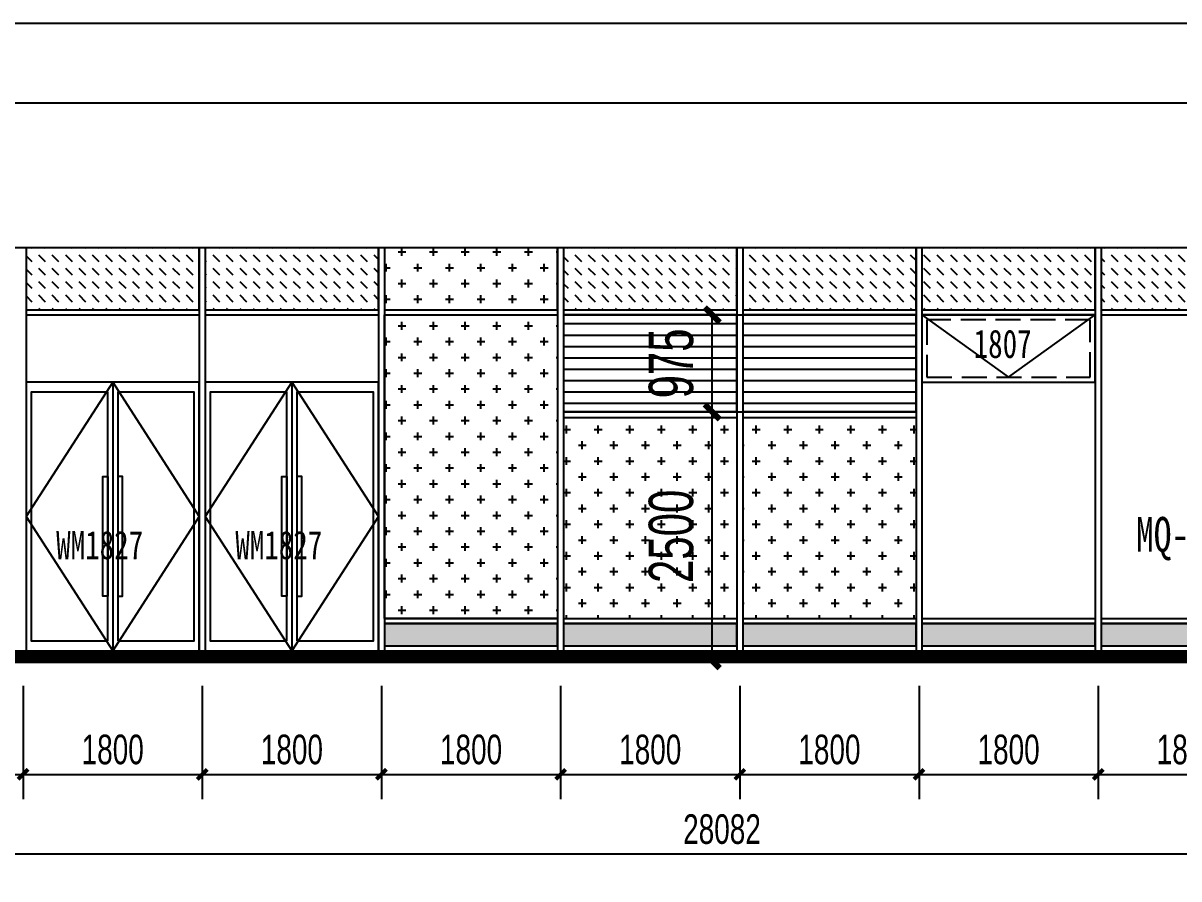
# Model space of a CAD drawing. Extents: x -483182 to 812890, y -390528 to -214858.
# Drawn here: x -196859 to -185248, y -327790 to -319192 of the extents above; entities that cross this region are included whole.
import ezdxf

# ---------------------------------------------------------------- set-up
doc = ezdxf.new("R2010")
doc.units = 0
doc.header["$LTSCALE"] = 1000
doc.header["$MEASUREMENT"] = 0
doc.linetypes.add('DASH', pattern=[0.35, 0.25, -0.1])
for name, color, linetype in [('01-标注_尺寸', 124, 'Continuous'), ('01-标注_符号', 200, 'Continuous'), ('05-填充_156', 156, 'Continuous'), ('05-填充_168', 168, 'Continuous'), ('05-填充_18', 18, 'Continuous'), ('A-0-图名图例', 2, 'Continuous'), ('A-C_窗', 140, 'Continuous'), ('A-C_门', 150, 'Continuous'), ('E-立面轮廓', 241, 'Continuous'), ('外墙百叶', 162, 'Continuous')]:
    doc.layers.add(name, color=color, linetype=linetype)
doc.layers.add('04-不打印_辅助线', color=165, linetype='Continuous', plot=False)
doc.styles.add('_TCH_AXIS', font='STXIHEI_0.TTF', dxfattribs={"width": 0.75})
doc.styles.add('_TCH_DIM_T3', font='ros.shx', dxfattribs={"width": 0.705882, "bigfont": 'jd.shx'})
doc.styles.get("Standard").update_dxf_attribs({"font": 'STXIHEI_0.TTF', "width": 0.75})
doc.dimstyles.new('_TCH_ARCH&&100', dxfattribs={"dimtxt": 297.5, "dimasz": 100, "dimexe": 250, "dimexo": 300, "dimgap": 100, "dimtad": 1, "dimdec": 0, "dimzin": 0, "dimdsep": 46, "dimtxsty": '_TCH_DIM_T3', "dimblk": 'ARCHTICK', "dimcen": 0.09, "dimclrt": 7, "dimazin": 2, "dimtfac": 1, "dimtdec": 0, "dimtix": 1, "dimtmove": 2, "dimatfit": 3, "dimfxl": 0, "dimtolj": 1, "dimtzin": 0, "dimarcsym": 0})
doc.dimstyles.new('_TCH_ARCH&&150', dxfattribs={"dimtxt": 446.25, "dimasz": 150, "dimexe": 375, "dimexo": 450, "dimgap": 189.375, "dimtad": 1, "dimdec": 0, "dimzin": 0, "dimdsep": 46, "dimtxsty": '_TCH_DIM_T3', "dimblk": 'ARCHTICK', "dimcen": 0.09, "dimclrt": 7, "dimazin": 2, "dimtfac": 1, "dimtdec": 0, "dimtix": 1, "dimtmove": 2, "dimatfit": 3, "dimfxl": 0, "dimtolj": 1, "dimtzin": 0, "dimarcsym": 0})
pattern_1 = [(0, (0, 0), (0, 114.3), [])]

# ---------------------------------------------------------------- blocks, each defined once
blk = doc.blocks.new('wm1827')
for points in [[(-1735, 0), (5, 0), (5, 2700), (-1735, 2700)], [(-915, 100), (-915, 2600), (-1685, 2600), (-1685, 100)], [(-815, 100), (-45, 100), (-45, 2600), (-815, 2600)], [(-915, 550), (-965, 550), (-965, 1750), (-915, 1750)], [(-815, 550), (-765, 550), (-765, 1750), (-815, 1750)]]:
    blk.add_lwpolyline(points, close=True)
for points in [[(-865, 2700), (-1735, 1350), (-865, 0)], [(-865, 2700), (-865, 0)], [(-865, 2700), (5, 1350), (-865, 0)]]:
    blk.add_lwpolyline(points)
at = {"layer": '04-不打印_辅助线', "style": '_TCH_AXIS', "width": 0.75}
blk.add_text('WM1827', height=285.4, dxfattribs=at).set_placement((-1433, 920))
blk = doc.blocks.new('*U464')
at = {"layer": '05-填充_156'}
h = blk.add_hatch(dxfattribs=at)
h.set_pattern_fill('DASH', color=256, scale=100, angle=315)
h.set_pattern_definition([(315, (17475, 318054.43), (134.703842, -3e-14), [95.25, -95.25])])
h.paths.add_polyline_path([(0, 50), (1740, 50), (1740, 675), (0, 675)])
blk.add_lwpolyline([(0, 50), (1740, 50), (1740, 675), (0, 675)], close=True)
for points in [[(0, 50), (1740, 50)], [(0, 0), (1740, 0)]]:
    blk.add_lwpolyline(points)
blk = doc.blocks.new('*U540')
at = {"layer": 'A-C_窗'}
blk.add_blockref('*U464', (-870, -312.5), dxfattribs=at)
blk = doc.blocks.new('*U541')
at = {"layer": 'A-C_窗', "color": 0, "linetype": 'ByBlock', "lineweight": -2, "transparency": 16777216}
for p in [(0, 0), (1800, 0), (3600, 0), (5400, 0)]:
    blk.add_blockref('*U540', p, dxfattribs=at)
blk = doc.blocks.new('kdytu')
at = {"layer": '05-填充_168'}
h = blk.add_hatch(color=256, dxfattribs=at)
h.dxf.hatch_style = 1
h.paths.add_polyline_path([(0, 50), (1740, 50), (1740, 275), (0, 275)])
for points in [[(0, 325), (1740, 325)], [(0, 275), (1740, 275)], [(0, 50), (1740, 50)], [(0, 0), (1740, 0)]]:
    blk.add_lwpolyline(points)
blk.add_lwpolyline([(0, 50), (1740, 50), (1740, 275), (0, 275)], close=True)
blk = doc.blocks.new('*U538')
at = {"layer": 'A-C_窗'}
blk.add_blockref('kdytu', (-870, -162.5), dxfattribs=at)
blk = doc.blocks.new('*U539')
at = {"layer": 'A-C_窗', "color": 0, "linetype": 'ByBlock', "lineweight": -2, "transparency": 16777216}
for p in [(0, 0), (1800, 0), (3600, 0), (5400, 0), (7200, 0)]:
    blk.add_blockref('*U538', p, dxfattribs=at)
blk = doc.blocks.new('kjhmgh3')
at = {"layer": '05-填充_156'}
h = blk.add_hatch(dxfattribs=at)
h.set_pattern_fill('CROSS', color=136, scale=100)
h.set_pattern_definition([(0, (-173090.23, 321129.43), (158.75, 158.75), [79.375, -238.125]), (90, (-173050.54, 321089.74), (-158.75, 158.75), [79.375, -238.125])])
h.paths.add_polyline_path([(0, 3100), (1740, 3100), (1740, 3725), (0, 3725)])
h = blk.add_hatch(dxfattribs=at)
h.set_pattern_fill('CROSS', color=136, scale=100)
h.set_pattern_definition([(0, (-173090.23, 320704.43), (158.75, 158.75), [79.375, -238.125]), (90, (-173050.54, 320664.74), (-158.75, 158.75), [79.375, -238.125])])
h.paths.add_polyline_path([(0, 3050), (1740, 3050), (1740, 0), (0, 0)])
for points in [[(0, 3100), (1740, 3100), (1740, 3725), (0, 3725)], [(0, 3050), (1740, 3050), (1740, 0), (0, 0)]]:
    blk.add_lwpolyline(points, close=True)
for points in [[(0, 3100), (1740, 3100)], [(0, 3050), (1740, 3050)]]:
    blk.add_lwpolyline(points)
blk = doc.blocks.new('*U542')
at = {"layer": 'A-C_窗'}
blk.add_blockref('*U464', (-870, -312.5), dxfattribs=at)
blk = doc.blocks.new('*U543')
at = {"layer": 'A-C_窗', "color": 0, "linetype": 'ByBlock', "lineweight": -2, "transparency": 16777216}
for p in [(0, 0), (1800, 0)]:
    blk.add_blockref('*U542', p, dxfattribs=at)
blk = doc.blocks.new('A$C2E0A5E3B')
blk.add_lwpolyline([(-5, 0), (1735, 0), (1735, 675), (-5, 675)], close=True)
for points in [[(-5, 675), (865, 50)], [(865, 50), (1735, 675)]]:
    blk.add_lwpolyline(points)
at = {"linetype": 'DASH'}
blk.add_lwpolyline([(45, 50), (1685, 50), (1685, 625), (45, 625)], close=True, dxfattribs=at)
at = {"layer": '04-不打印_辅助线', "width": 0.75}
blk.add_text('1807', height=285.4, dxfattribs=at).set_placement((514, 242))
blk = doc.blocks.new('*U534')
at = {"layer": 'A-C_窗'}
blk.add_blockref('A$C2E0A5E3B', (-865, -337.5), dxfattribs=at)
blk = doc.blocks.new('*U535')
at = {"layer": 'A-C_窗', "color": 0, "linetype": 'ByBlock', "lineweight": -2, "transparency": 16777216}
blk.add_blockref('*U534', (0, 0), dxfattribs=at)
blk = doc.blocks.new('_ArchTick')
at = {"color": 0, "linetype": 'ByBlock', "const_width": 0.4}
blk.add_lwpolyline([(-0.5, -0.5), (0.5, 0.5)], dxfattribs=at)
blk = doc.blocks.new('*D1227')
at = {"layer": '01-标注_尺寸', "color": 0, "lineweight": -2, "transparency": 16777216}
for p, q in [((-186059, -325850), (-186059, -326990)), ((-184259, -325850), (-184259, -326990)), ((-186059, -326740), (-184259, -326740))]:
    blk.add_line(p, q, dxfattribs=at)
at = {"layer": 'Defpoints', "color": 0, "transparency": 16777216}
for p in [(-186059, -325550), (-184259, -325550), (-184259, -326740)]:
    blk.add_point(p, dxfattribs=at)
at = {"layer": '01-标注_尺寸', "color": 0, "lineweight": -2, "transparency": 16777216, "xscale": 100, "yscale": 100, "zscale": 100, "rotation": 180}
blk.add_blockref('_ArchTick', (-186059, -326740), dxfattribs=at)
at = {"layer": '01-标注_尺寸', "color": 0, "lineweight": -2, "transparency": 16777216, "xscale": 100, "yscale": 100, "zscale": 100}
blk.add_blockref('_ArchTick', (-184259, -326740), dxfattribs=at)
at = {"layer": '01-标注_尺寸', "color": 7, "transparency": 16777216, "insert": (-185159, -326492), "char_height": 297.5, "attachment_point": 5, "style": '_TCH_DIM_T3'}
blk.add_mtext('\\A1;1800', dxfattribs=at)
blk = doc.blocks.new('*D1228')
at = {"layer": '01-标注_尺寸', "color": 0, "lineweight": -2, "transparency": 16777216}
for p, q in [((-187859, -325850), (-187859, -326990)), ((-186059, -325850), (-186059, -326990)), ((-187859, -326740), (-186059, -326740))]:
    blk.add_line(p, q, dxfattribs=at)
at = {"layer": 'Defpoints', "color": 0, "transparency": 16777216}
for p in [(-187859, -325550), (-186059, -325550), (-186059, -326740)]:
    blk.add_point(p, dxfattribs=at)
at = {"layer": '01-标注_尺寸', "color": 0, "lineweight": -2, "transparency": 16777216, "xscale": 100, "yscale": 100, "zscale": 100, "rotation": 180}
blk.add_blockref('_ArchTick', (-187859, -326740), dxfattribs=at)
at = {"layer": '01-标注_尺寸', "color": 0, "lineweight": -2, "transparency": 16777216, "xscale": 100, "yscale": 100, "zscale": 100}
blk.add_blockref('_ArchTick', (-186059, -326740), dxfattribs=at)
at = {"layer": '01-标注_尺寸', "color": 7, "transparency": 16777216, "insert": (-186959, -326492), "char_height": 297.5, "attachment_point": 5, "style": '_TCH_DIM_T3'}
blk.add_mtext('\\A1;1800', dxfattribs=at)
blk = doc.blocks.new('*D1229')
at = {"layer": '01-标注_尺寸', "color": 0, "lineweight": -2, "transparency": 16777216}
for p, q in [((-189659, -325850), (-189659, -326990)), ((-187859, -325850), (-187859, -326990)), ((-189659, -326740), (-187859, -326740))]:
    blk.add_line(p, q, dxfattribs=at)
at = {"layer": 'Defpoints', "color": 0, "transparency": 16777216}
for p in [(-189659, -325550), (-187859, -325550), (-187859, -326740)]:
    blk.add_point(p, dxfattribs=at)
at = {"layer": '01-标注_尺寸', "color": 0, "lineweight": -2, "transparency": 16777216, "xscale": 100, "yscale": 100, "zscale": 100, "rotation": 180}
blk.add_blockref('_ArchTick', (-189659, -326740), dxfattribs=at)
at = {"layer": '01-标注_尺寸', "color": 0, "lineweight": -2, "transparency": 16777216, "xscale": 100, "yscale": 100, "zscale": 100}
blk.add_blockref('_ArchTick', (-187859, -326740), dxfattribs=at)
at = {"layer": '01-标注_尺寸', "color": 7, "transparency": 16777216, "insert": (-188759, -326492), "char_height": 297.5, "attachment_point": 5, "style": '_TCH_DIM_T3'}
blk.add_mtext('\\A1;1800', dxfattribs=at)
blk = doc.blocks.new('*D1230')
at = {"layer": '01-标注_尺寸', "color": 0, "lineweight": -2, "transparency": 16777216}
for p, q in [((-191459, -325850), (-191459, -326990)), ((-189659, -325850), (-189659, -326990)), ((-191459, -326740), (-189659, -326740))]:
    blk.add_line(p, q, dxfattribs=at)
at = {"layer": 'Defpoints', "color": 0, "transparency": 16777216}
for p in [(-191459, -325550), (-189659, -325550), (-189659, -326740)]:
    blk.add_point(p, dxfattribs=at)
at = {"layer": '01-标注_尺寸', "color": 0, "lineweight": -2, "transparency": 16777216, "xscale": 100, "yscale": 100, "zscale": 100, "rotation": 180}
blk.add_blockref('_ArchTick', (-191459, -326740), dxfattribs=at)
at = {"layer": '01-标注_尺寸', "color": 0, "lineweight": -2, "transparency": 16777216, "xscale": 100, "yscale": 100, "zscale": 100}
blk.add_blockref('_ArchTick', (-189659, -326740), dxfattribs=at)
at = {"layer": '01-标注_尺寸', "color": 7, "transparency": 16777216, "insert": (-190559, -326492), "char_height": 297.5, "attachment_point": 5, "style": '_TCH_DIM_T3'}
blk.add_mtext('\\A1;1800', dxfattribs=at)
blk = doc.blocks.new('*D1231')
at = {"layer": '01-标注_尺寸', "color": 0, "lineweight": -2, "transparency": 16777216}
for p, q in [((-193259, -325850), (-193259, -326990)), ((-191459, -325850), (-191459, -326990)), ((-193259, -326740), (-191459, -326740))]:
    blk.add_line(p, q, dxfattribs=at)
at = {"layer": 'Defpoints', "color": 0, "transparency": 16777216}
for p in [(-193259, -325550), (-191459, -325550), (-191459, -326740)]:
    blk.add_point(p, dxfattribs=at)
at = {"layer": '01-标注_尺寸', "color": 0, "lineweight": -2, "transparency": 16777216, "xscale": 100, "yscale": 100, "zscale": 100, "rotation": 180}
blk.add_blockref('_ArchTick', (-193259, -326740), dxfattribs=at)
at = {"layer": '01-标注_尺寸', "color": 0, "lineweight": -2, "transparency": 16777216, "xscale": 100, "yscale": 100, "zscale": 100}
blk.add_blockref('_ArchTick', (-191459, -326740), dxfattribs=at)
at = {"layer": '01-标注_尺寸', "color": 7, "transparency": 16777216, "insert": (-192359, -326492), "char_height": 297.5, "attachment_point": 5, "style": '_TCH_DIM_T3'}
blk.add_mtext('\\A1;1800', dxfattribs=at)
blk = doc.blocks.new('*D1232')
at = {"layer": '01-标注_尺寸', "color": 0, "lineweight": -2, "transparency": 16777216}
for p, q in [((-195059, -325850), (-195059, -326990)), ((-193259, -325850), (-193259, -326990)), ((-195059, -326740), (-193259, -326740))]:
    blk.add_line(p, q, dxfattribs=at)
at = {"layer": 'Defpoints', "color": 0, "transparency": 16777216}
for p in [(-195059, -325550), (-193259, -325550), (-193259, -326740)]:
    blk.add_point(p, dxfattribs=at)
at = {"layer": '01-标注_尺寸', "color": 0, "lineweight": -2, "transparency": 16777216, "xscale": 100, "yscale": 100, "zscale": 100, "rotation": 180}
blk.add_blockref('_ArchTick', (-195059, -326740), dxfattribs=at)
at = {"layer": '01-标注_尺寸', "color": 0, "lineweight": -2, "transparency": 16777216, "xscale": 100, "yscale": 100, "zscale": 100}
blk.add_blockref('_ArchTick', (-193259, -326740), dxfattribs=at)
at = {"layer": '01-标注_尺寸', "color": 7, "transparency": 16777216, "insert": (-194159, -326492), "char_height": 297.5, "attachment_point": 5, "style": '_TCH_DIM_T3'}
blk.add_mtext('\\A1;1800', dxfattribs=at)
blk = doc.blocks.new('*D1233')
at = {"layer": '01-标注_尺寸', "color": 0, "lineweight": -2, "transparency": 16777216}
for p, q in [((-196859, -325850), (-196859, -326990)), ((-195059, -325850), (-195059, -326990)), ((-196859, -326740), (-195059, -326740))]:
    blk.add_line(p, q, dxfattribs=at)
at = {"layer": 'Defpoints', "color": 0, "transparency": 16777216}
for p in [(-196859, -325550), (-195059, -325550), (-195059, -326740)]:
    blk.add_point(p, dxfattribs=at)
at = {"layer": '01-标注_尺寸', "color": 0, "lineweight": -2, "transparency": 16777216, "xscale": 100, "yscale": 100, "zscale": 100, "rotation": 180}
blk.add_blockref('_ArchTick', (-196859, -326740), dxfattribs=at)
at = {"layer": '01-标注_尺寸', "color": 0, "lineweight": -2, "transparency": 16777216, "xscale": 100, "yscale": 100, "zscale": 100}
blk.add_blockref('_ArchTick', (-195059, -326740), dxfattribs=at)
at = {"layer": '01-标注_尺寸', "color": 7, "transparency": 16777216, "insert": (-195959, -326492), "char_height": 297.5, "attachment_point": 5, "style": '_TCH_DIM_T3'}
blk.add_mtext('\\A1;1800', dxfattribs=at)
blk = doc.blocks.new('*D1234')
at = {"layer": '01-标注_尺寸', "color": 0, "lineweight": -2, "transparency": 16777216}
for p, q in [((-198659, -325850), (-198659, -326990)), ((-196859, -325850), (-196859, -326990)), ((-198659, -326740), (-196859, -326740))]:
    blk.add_line(p, q, dxfattribs=at)
at = {"layer": 'Defpoints', "color": 0, "transparency": 16777216}
for p in [(-198659, -325550), (-196859, -325550), (-196859, -326740)]:
    blk.add_point(p, dxfattribs=at)
at = {"layer": '01-标注_尺寸', "color": 0, "lineweight": -2, "transparency": 16777216, "xscale": 100, "yscale": 100, "zscale": 100, "rotation": 180}
blk.add_blockref('_ArchTick', (-198659, -326740), dxfattribs=at)
at = {"layer": '01-标注_尺寸', "color": 0, "lineweight": -2, "transparency": 16777216, "xscale": 100, "yscale": 100, "zscale": 100}
blk.add_blockref('_ArchTick', (-196859, -326740), dxfattribs=at)
at = {"layer": '01-标注_尺寸', "color": 7, "transparency": 16777216, "insert": (-197759, -326492), "char_height": 297.5, "attachment_point": 5, "style": '_TCH_DIM_T3'}
blk.add_mtext('\\A1;1800', dxfattribs=at)
blk = doc.blocks.new('*D1238')
at = {"layer": '01-标注_尺寸', "color": 0, "lineweight": -2, "transparency": 16777216}
for p, q in [((-203879, -326650), (-203879, -327790)), ((-175797, -326650), (-175797, -327790)), ((-203879, -327540), (-175797, -327540))]:
    blk.add_line(p, q, dxfattribs=at)
at = {"layer": 'Defpoints', "color": 0, "transparency": 16777216}
for p in [(-203879, -326350), (-175797, -326350), (-175797, -327540)]:
    blk.add_point(p, dxfattribs=at)
at = {"layer": '01-标注_尺寸', "color": 0, "lineweight": -2, "transparency": 16777216, "xscale": 100, "yscale": 100, "zscale": 100, "rotation": 180}
blk.add_blockref('_ArchTick', (-203879, -327540), dxfattribs=at)
at = {"layer": '01-标注_尺寸', "color": 0, "lineweight": -2, "transparency": 16777216, "xscale": 100, "yscale": 100, "zscale": 100}
blk.add_blockref('_ArchTick', (-175797, -327540), dxfattribs=at)
at = {"layer": '01-标注_尺寸', "color": 7, "transparency": 16777216, "insert": (-189838, -327292), "char_height": 297.5, "attachment_point": 5, "style": '_TCH_DIM_T3'}
blk.add_mtext('\\A1;28082', dxfattribs=at)
blk = doc.blocks.new('*D2232')
at = {"layer": '01-标注_尺寸', "color": 0, "lineweight": -2, "transparency": 16777216}
for p, q in [((-190109, -322124), (-189561, -322124)), ((-189936, -323099), (-189936, -322124)), ((-190109, -323099), (-189561, -323099))]:
    blk.add_line(p, q, dxfattribs=at)
at = {"layer": 'Defpoints', "color": 0, "transparency": 16777216}
for p in [(-190559, -322124), (-189936, -322124), (-190559, -323099)]:
    blk.add_point(p, dxfattribs=at)
at = {"layer": '01-标注_尺寸', "color": 0, "lineweight": -2, "transparency": 16777216, "xscale": 150, "yscale": 150, "zscale": 150}
for p, rotation in [((-189936, -322124), 90), ((-189936, -323099), 270)]:
    blk.add_blockref('_ArchTick', p, dxfattribs=dict(at, rotation=rotation))
at = {"layer": '01-标注_尺寸', "color": 7, "transparency": 16777216, "insert": (-190348, -322611), "char_height": 446.2, "attachment_point": 5, "rotation": 90, "style": '_TCH_DIM_T3'}
blk.add_mtext('\\A1;975', dxfattribs=at)
blk = doc.blocks.new('*D2233')
at = {"layer": '01-标注_尺寸', "color": 0, "lineweight": -2, "transparency": 16777216}
for p, q in [((-190109, -323099), (-189561, -323099)), ((-189936, -325599), (-189936, -323099)), ((-190109, -325599), (-189561, -325599))]:
    blk.add_line(p, q, dxfattribs=at)
at = {"layer": 'Defpoints', "color": 0, "transparency": 16777216}
for p in [(-190559, -323099), (-189936, -323099), (-190559, -325599)]:
    blk.add_point(p, dxfattribs=at)
at = {"layer": '01-标注_尺寸', "color": 0, "lineweight": -2, "transparency": 16777216, "xscale": 150, "yscale": 150, "zscale": 150}
for p, rotation in [((-189936, -323099), 90), ((-189936, -325599), 270)]:
    blk.add_blockref('_ArchTick', p, dxfattribs=dict(at, rotation=rotation))
at = {"layer": '01-标注_尺寸', "color": 7, "transparency": 16777216, "insert": (-190348, -324349), "char_height": 446.2, "attachment_point": 5, "rotation": 90, "style": '_TCH_DIM_T3'}
blk.add_mtext('\\A1;2500', dxfattribs=at)

msp = doc.modelspace()

# ---------------------------------------------------------------- hatches: boundary and pattern name
at = {"layer": '05-填充_156'}
h = msp.add_hatch(dxfattribs=at)
h.set_pattern_fill('CROSS', color=136, scale=100)
h.set_pattern_definition([(0, (-360349.79, -3869.5), (158.75, 158.75), [79.375, -238.125]), (90, (-360310.1, -3909.19), (-158.75, 158.75), [79.375, -238.125])])
h.paths.add_polyline_path([(-189629, -325173.9), (-187889, -325173.9), (-187889, -323158.9), (-189629, -323158.9)])
h.paths.add_polyline_path([(-191429, -323158.9), (-189689, -323158.9), (-189689, -325173.9), (-191429, -325173.9)])
at = {"layer": '外墙百叶'}
h = msp.add_hatch(dxfattribs=at)
h.set_pattern_fill('LINE', color=256, scale=120)
h.set_pattern_definition(pattern_1)
h.paths.add_polyline_path([(-191429, -323098.9), (-189689, -323098.9), (-189689, -322123.9), (-191429, -322123.9)])
h = msp.add_hatch(dxfattribs=at)
h.set_pattern_fill('LINE', color=256, scale=120)
h.set_pattern_definition(pattern_1)
h.paths.add_polyline_path([(-189629, -323098.9), (-187889, -323098.9), (-187889, -322123.9), (-189629, -322123.9)])

# ---------------------------------------------------------------- linework, layer by layer
for points in [[(-191429, -323098.9), (-189689, -323098.9), (-189689, -322123.9), (-191429, -322123.9)], [(-191429, -323098.9), (-189689, -323098.9), (-189689, -322123.9), (-191429, -322123.9)], [(-189629, -323098.9), (-187889, -323098.9), (-187889, -322123.9), (-189629, -322123.9)], [(-189629, -323098.9), (-187889, -323098.9), (-187889, -322123.9), (-189629, -322123.9)]]:
    msp.add_lwpolyline(points, close=True)
at = {"layer": '05-填充_18', "const_width": 100}
msp.add_lwpolyline([(-203878.3, -325548.9), (-175796.8, -325548.9)], dxfattribs=at)
at = {"layer": 'A-0-图名图例'}
for p, q in [((-207380, -319191.9), (-160280, -319191.9)), ((-207380, -319991.9), (-160280, -319991.9))]:
    msp.add_line(p, q, dxfattribs=at)
at = {"layer": 'A-C_窗'}
for p, q in [((-196829, -321448.9), (-196829, -325498.9)), ((-195089, -321449.3), (-195089, -325498.9)), ((-195029, -321448.9), (-195029, -325498.9)), ((-193289, -321449.3), (-193289, -325498.9)), ((-193229, -321448.9), (-193229, -325498.9)), ((-191489, -321449.3), (-191489, -325498.9)), ((-191429, -321448.9), (-191429, -325498.9)), ((-189689, -321449.3), (-189689, -325498.9)), ((-189629, -321448.9), (-189629, -325498.9)), ((-187889, -321449.3), (-187889, -325498.9)), ((-187829, -321448.9), (-187829, -325498.9)), ((-186089, -321449.3), (-186089, -325498.9)), ((-186029, -321448.9), (-186029, -325498.9)), ((-189689, -323098.9), (-191429, -323098.9)), ((-187889, -323098.9), (-189629, -323098.9)), ((-189689, -323158.9), (-191429, -323158.9)), ((-187889, -323158.9), (-189629, -323158.9)), ((-203878.3, -325498.9), (-175796.8, -325498.9))]:
    msp.add_line(p, q, dxfattribs=at)
msp.add_lwpolyline([(-203878.5, -325598.9), (-175796.8, -325598.9), (-175796.8, -321448.9), (-203878.5, -321448.9)], close=True, dxfattribs=at)
at = {"layer": 'E-立面轮廓', "const_width": 50}
msp.add_lwpolyline([(-204778.3, -325598.9), (-174896.6, -325598.9)], dxfattribs=at)

# ---------------------------------------------------------------- block references
at = {"layer": 'A-C_窗'}
for name, p in [('*U543', (-195959, -321811.4)), ('kjhmgh3', (-193229, -325173.9)), ('*U541', (-190559, -321811.4)), ('*U535', (-186959, -322461.4)), ('*U539', (-192359, -325336.4))]:
    msp.add_blockref(name, p, dxfattribs=at)
at = {"layer": 'A-C_门'}
for p in [(-195094, -325498.9), (-193294, -325498.9)]:
    msp.add_blockref('wm1827', p, dxfattribs=at)

# ---------------------------------------------------------------- texts
at = {"layer": '01-标注_符号', "color": 7, "width": 0.75}
msp.add_text('MQ-S02', height=350, dxfattribs=at).set_placement((-185679.3, -324503.9))

# ---------------------------------------------------------------- dimensions: what is measured, and where the dimension line sits
at = {"layer": '01-标注_尺寸'}
for p1, p2, distance, dimstyle, picture, middle in [((-190559, -323098.9), (-190559, -322123.9), -623.2, '_TCH_ARCH&&150', '*D2232', (-190348.3, -322611.4)), ((-190559, -325598.9), (-190559, -323098.9), -623.2, '_TCH_ARCH&&150', '*D2233', (-190348.3, -324348.9)), ((-198659, -325549.9), (-196859, -325549.9), -1190.5, '_TCH_ARCH&&100', '*D1234', (-197759, -326491.7)), ((-196859, -325549.9), (-195059, -325549.9), -1190.5, '_TCH_ARCH&&100', '*D1233', (-195959, -326491.7)), ((-195059, -325549.9), (-193259, -325549.9), -1190.5, '_TCH_ARCH&&100', '*D1232', (-194159, -326491.7)), ((-193259, -325549.9), (-191459, -325549.9), -1190.5, '_TCH_ARCH&&100', '*D1231', (-192359, -326491.7)), ((-191459, -325549.9), (-189659, -325549.9), -1190.5, '_TCH_ARCH&&100', '*D1230', (-190559, -326491.7)), ((-189659, -325549.9), (-187859, -325549.9), -1190.5, '_TCH_ARCH&&100', '*D1229', (-188759, -326491.7)), ((-187859, -325549.9), (-186059, -325549.9), -1190.5, '_TCH_ARCH&&100', '*D1228', (-186959, -326491.7)), ((-186059, -325549.9), (-184259, -325549.9), -1190.5, '_TCH_ARCH&&100', '*D1227', (-185159, -326491.7)), ((-203878.5, -326349.9), (-175796.8, -326349.9), -1190.5, '_TCH_ARCH&&100', '*D1238', (-189837.7, -327291.7))]:
    dim = msp.add_aligned_dim(p1=p1, p2=p2, distance=distance, dimstyle=dimstyle, dxfattribs=at)
    dim.commit()
    dim.dimension.update_dxf_attribs({"geometry": picture, "text_midpoint": middle})

doc.saveas('drawing.dxf')
